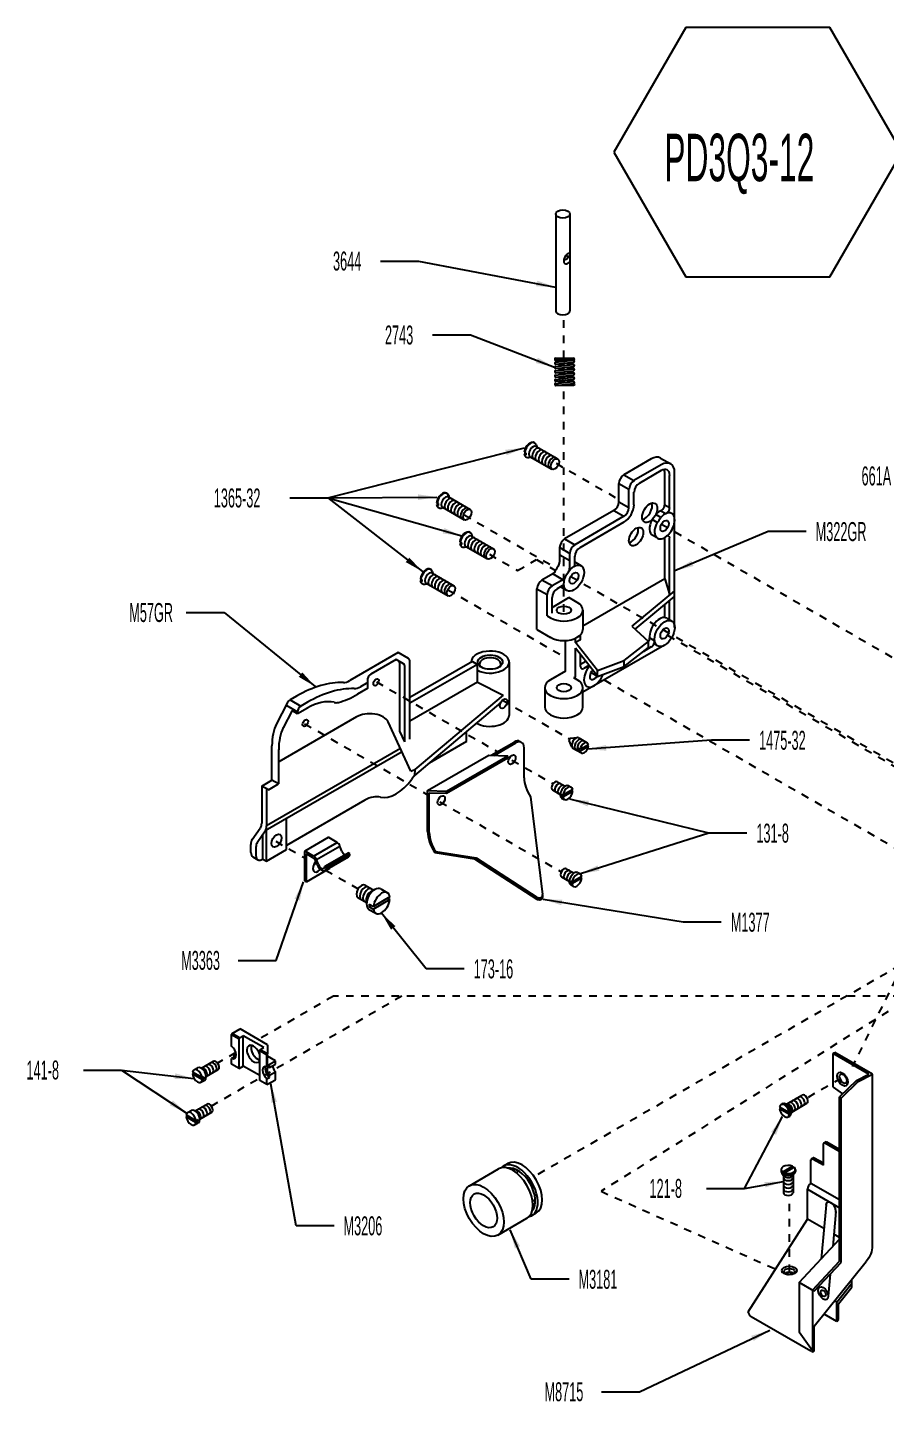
# Model space of a CAD drawing. Extents: x 1 to 28.7, y 2.9 to 23.3.
# Drawn here: x 1.03 to 12.34, y 5.21 to 23.29 of the extents above; entities that cross this region are included whole.
import ezdxf

# ---------------------------------------------------------------- set-up
doc = ezdxf.new("R2010")
doc.units = 0
doc.linetypes.add('DASHED', pattern=[0.2, 0.1, -0.1])
doc.layers.get('0').update_dxf_attribs({"linetype": 'CONTINUOUS'})
doc.layers.add('CK_LEVEL_1', color=7, linetype='CONTINUOUS')

# ---------------------------------------------------------------- blocks, each defined once
blk = doc.blocks.new('GENDIM6')
at = {"layer": 'CK_LEVEL_1', "color": 7, "linetype": 'CONTINUOUS'}
for p, q in [((1.769, 9.569), (2.269, 9.569)), ((2.269, 9.569), (3.222, 9.458)), ((2.269, 9.569), (3.133, 8.998))]:
    blk.add_line(p, q, dxfattribs=at)
for points in [[(2.969, 9.45), (2.978, 9.525), (3.222, 9.458)], [(2.904, 9.104), (2.945, 9.167), (3.133, 8.998)]]:
    blk.add_solid(points, dxfattribs=at)
at = {"layer": 'CK_LEVEL_1', "color": 7, "linetype": 'CONTINUOUS', "width": 0.5}
blk.add_text('141-8', height=0.25, dxfattribs=at).set_placement((1.019, 9.444))
blk = doc.blocks.new('GENDIM7')
at = {"layer": 'CK_LEVEL_1', "color": 5, "linetype": 'CONTINUOUS'}
for p, q in [((5.678, 20.217), (6.178, 20.217)), ((6.178, 20.217), (7.98, 19.875))]:
    blk.add_line(p, q, dxfattribs=at)
blk.add_solid([(7.727, 19.885), (7.741, 19.959), (7.98, 19.875)], dxfattribs=at)
at = {"layer": 'CK_LEVEL_1', "color": 5, "linetype": 'CONTINUOUS', "width": 0.5}
blk.add_text('3644', height=0.25, dxfattribs=at).set_placement((5.053, 20.092))
blk = doc.blocks.new('GENDIM8')
at = {"layer": 'CK_LEVEL_1', "color": 5, "linetype": 'CONTINUOUS'}
for p, q in [((6.362, 19.244), (6.862, 19.244)), ((6.862, 19.244), (7.969, 18.82))]:
    blk.add_line(p, q, dxfattribs=at)
blk.add_solid([(7.722, 18.874), (7.749, 18.944), (7.969, 18.82)], dxfattribs=at)
at = {"layer": 'CK_LEVEL_1', "color": 5, "linetype": 'CONTINUOUS', "width": 0.5}
blk.add_text('2743', height=0.25, dxfattribs=at).set_placement((5.737, 19.119))
blk = doc.blocks.new('CKCOLL11194')
at = {"layer": 'CK_LEVEL_1', "color": 5, "linetype": 'CONTINUOUS'}
for p, q in [((7.981, 18.884), (8.215, 18.912)), ((8.108, 18.843), (7.981, 18.858)), ((7.981, 18.828), (8.215, 18.856)), ((7.983, 18.938), (8.217, 18.938)), ((7.983, 18.912), (8.217, 18.912)), ((7.983, 18.912), (8.104, 18.899)), ((7.984, 18.858), (8.218, 18.886)), ((7.984, 18.802), (8.218, 18.83)), ((8.218, 18.856), (8.092, 18.871)), ((8.218, 18.8), (8.092, 18.815)), ((8.108, 18.787), (7.981, 18.802)), ((7.981, 18.772), (8.215, 18.8)), ((8.108, 18.731), (7.981, 18.746)), ((7.981, 18.716), (8.215, 18.744)), ((8.108, 18.675), (7.981, 18.69)), ((7.981, 18.659), (8.215, 18.687)), ((8.104, 18.619), (7.981, 18.634)), ((7.981, 18.605), (8.215, 18.631)), ((7.984, 18.746), (8.218, 18.774)), ((7.984, 18.69), (8.218, 18.718)), ((7.984, 18.634), (8.218, 18.662)), ((8.218, 18.744), (8.092, 18.759)), ((8.218, 18.687), (8.092, 18.703)), ((8.218, 18.631), (8.092, 18.646)), ((8.217, 18.579), (7.983, 18.579)), ((7.984, 18.579), (8.218, 18.605))]:
    blk.add_line(p, q, dxfattribs=at)
blk.add_circle((8.217, 18.592), 0.013, dxfattribs=at)
for centre, start, end in [((7.983, 18.925), 90, 270), ((7.983, 18.871), 96.8476, 276.8476), ((7.983, 18.815), 96.8476, 276.8476), ((8.217, 18.899), 276.8476, 456.8476), ((8.217, 18.843), 276.8476, 456.8476), ((8.217, 18.925), 270, 450), ((7.983, 18.759), 96.8476, 276.8476), ((7.983, 18.703), 96.8476, 276.8476), ((7.983, 18.646), 96.8476, 276.8476), ((8.217, 18.787), 276.8476, 456.8476), ((8.217, 18.731), 276.8476, 456.8476), ((8.217, 18.675), 276.8476, 456.8476), ((8.217, 18.618), 276.3402, 456.3402), ((7.983, 18.592), 96.3402, 276.3402)]:
    blk.add_arc(centre, 0.013, start, end, dxfattribs=at)
blk = doc.blocks.new('GENDIM14')
at = {"layer": 'CK_LEVEL_1', "color": 7, "linetype": 'CONTINUOUS'}
for p, q in [((9.086, 5.334), (10.8, 6.143)), ((8.586, 5.334), (9.086, 5.334))]:
    blk.add_line(p, q, dxfattribs=at)
blk.add_solid([(10.59, 6.002), (10.558, 6.07), (10.8, 6.143)], dxfattribs=at)
at = {"layer": 'CK_LEVEL_1', "color": 7, "linetype": 'CONTINUOUS', "width": 0.5}
blk.add_text('M8715', height=0.25, dxfattribs=at).set_placement((7.836, 5.209))
blk = doc.blocks.new('GENDIM15')
at = {"layer": 'CK_LEVEL_1', "color": 7, "linetype": 'CONTINUOUS'}
for p, q in [((10.468, 8.011), (10.969, 8.956)), ((9.968, 8.011), (10.468, 8.011)), ((10.468, 8.011), (10.982, 8.102))]:
    blk.add_line(p, q, dxfattribs=at)
for points in [[(10.885, 8.717), (10.819, 8.752), (10.969, 8.956)], [(10.743, 8.022), (10.73, 8.095), (10.982, 8.102)]]:
    blk.add_solid(points, dxfattribs=at)
at = {"layer": 'CK_LEVEL_1', "color": 7, "linetype": 'CONTINUOUS', "width": 0.5}
blk.add_text('121-8', height=0.25, dxfattribs=at).set_placement((9.218, 7.886))
blk = doc.blocks.new('GENDIM16')
at = {"layer": 'CK_LEVEL_1', "color": 7, "linetype": 'CONTINUOUS'}
for p, q in [((7.659, 6.814), (7.383, 7.467)), ((8.159, 6.814), (7.659, 6.814))]:
    blk.add_line(p, q, dxfattribs=at)
blk.add_solid([(7.515, 7.251), (7.446, 7.222), (7.383, 7.467)], dxfattribs=at)
at = {"layer": 'CK_LEVEL_1', "color": 7, "linetype": 'CONTINUOUS', "width": 0.5}
blk.add_text('M3181', height=0.25, dxfattribs=at).set_placement((8.284, 6.689))
blk = doc.blocks.new('GENDIM21')
at = {"layer": 'CK_LEVEL_1', "color": 5, "linetype": 'CONTINUOUS'}
for p, q in [((9.697, 23.292), (8.749, 21.651)), ((11.591, 23.292), (9.697, 23.292)), ((12.538, 21.651), (11.591, 23.292)), ((8.749, 21.651), (9.697, 20.01)), ((11.591, 20.01), (12.538, 21.651)), ((9.697, 20.01), (11.591, 20.01))]:
    blk.add_line(p, q, dxfattribs=at)
blk = doc.blocks.new('CKCOLL9258')
at = {"linetype": 'CONTINUOUS'}
blk.add_blockref('GENDIM21', (0, 0), dxfattribs=at)
at = {"layer": 'CK_LEVEL_1', "color": 5, "linetype": 'CONTINUOUS', "width": 0.5}
blk.add_text('PD3Q3-12', height=0.625, dxfattribs=at).set_placement((9.413, 21.268))
blk = doc.blocks.new('GENDIM35')
at = {"layer": 'CK_LEVEL_1', "color": 7, "linetype": 'CONTINUOUS'}
for p, q in [((13.134, 17.389), (13.634, 17.389)), ((13.634, 17.389), (14.611, 16.333))]:
    blk.add_line(p, q, dxfattribs=at)
blk.add_solid([(14.414, 16.491), (14.469, 16.542), (14.611, 16.333)], dxfattribs=at)
at = {"layer": 'CK_LEVEL_1', "color": 7, "linetype": 'CONTINUOUS', "width": 0.5}
blk.add_text('661A (6)', height=0.25, dxfattribs=at).set_placement((12.009, 17.264))
blk = doc.blocks.new('GENDIM36')
at = {"layer": 'CK_LEVEL_1', "color": 5, "linetype": 'CONTINUOUS'}
for p, q in [((10.78, 16.656), (9.553, 16.14)), ((11.28, 16.656), (10.78, 16.656))]:
    blk.add_line(p, q, dxfattribs=at)
blk.add_solid([(9.769, 16.272), (9.798, 16.203), (9.553, 16.14)], dxfattribs=at)
at = {"layer": 'CK_LEVEL_1', "color": 5, "linetype": 'CONTINUOUS', "width": 0.5}
blk.add_text('M322GR', height=0.25, dxfattribs=at).set_placement((11.405, 16.531))
blk = doc.blocks.new('GENDIM37')
at = {"layer": 'CK_LEVEL_1', "color": 7, "linetype": 'CONTINUOUS'}
for p, q in [((4.984, 17.099), (7.571, 17.758)), ((4.484, 17.099), (4.984, 17.099)), ((4.984, 17.099), (6.42, 17.111)), ((4.984, 17.099), (6.748, 16.599)), ((4.984, 17.099), (6.231, 16.13))]:
    blk.add_line(p, q, dxfattribs=at)
for points in [[(7.338, 17.66), (7.319, 17.733), (7.571, 17.758)], [(6.171, 17.071), (6.17, 17.146), (6.42, 17.111)], [(6.497, 16.631), (6.518, 16.703), (6.748, 16.599)], [(6.01, 16.254), (6.056, 16.313), (6.231, 16.13)]]:
    blk.add_solid(points, dxfattribs=at)
at = {"layer": 'CK_LEVEL_1', "color": 7, "linetype": 'CONTINUOUS', "width": 0.5}
blk.add_text('1365-32', height=0.25, dxfattribs=at).set_placement((3.484, 16.974))
blk = doc.blocks.new('GENDIM39')
at = {"layer": 'CK_LEVEL_1', "color": 5, "linetype": 'CONTINUOUS'}
for p, q in [((3.121, 15.591), (3.621, 15.591)), ((3.621, 15.591), (4.82, 14.615))]:
    blk.add_line(p, q, dxfattribs=at)
blk.add_solid([(4.602, 14.744), (4.649, 14.802), (4.82, 14.615)], dxfattribs=at)
at = {"layer": 'CK_LEVEL_1', "color": 5, "linetype": 'CONTINUOUS', "width": 0.5}
blk.add_text('M57GR', height=0.25, dxfattribs=at).set_placement((2.371, 15.466))
blk = doc.blocks.new('GENDIM40')
at = {"layer": 'CK_LEVEL_1', "color": 5, "linetype": 'CONTINUOUS'}
for p, q in [((10.035, 13.909), (8.4, 13.792)), ((10.535, 13.909), (10.035, 13.909))]:
    blk.add_line(p, q, dxfattribs=at)
blk.add_solid([(8.646, 13.847), (8.652, 13.772), (8.4, 13.792)], dxfattribs=at)
at = {"layer": 'CK_LEVEL_1', "color": 5, "linetype": 'CONTINUOUS', "width": 0.5}
blk.add_text('1475-32', height=0.25, dxfattribs=at).set_placement((10.66, 13.784))
blk = doc.blocks.new('GENDIM41')
at = {"layer": 'CK_LEVEL_1', "color": 5, "linetype": 'CONTINUOUS'}
for p, q in [((10, 12.687), (8.168, 13.135)), ((10, 12.687), (8.308, 12.152)), ((10.5, 12.687), (10, 12.687))]:
    blk.add_line(p, q, dxfattribs=at)
for points in [[(8.42, 13.112), (8.402, 13.039), (8.168, 13.135)], [(8.535, 12.263), (8.558, 12.191), (8.308, 12.152)]]:
    blk.add_solid(points, dxfattribs=at)
at = {"layer": 'CK_LEVEL_1', "color": 5, "linetype": 'CONTINUOUS', "width": 0.5}
blk.add_text('131-8', height=0.25, dxfattribs=at).set_placement((10.625, 12.562))
blk = doc.blocks.new('GENDIM42')
at = {"layer": 'CK_LEVEL_1', "color": 5, "linetype": 'CONTINUOUS'}
for p, q in [((9.663, 11.514), (7.817, 11.815)), ((10.163, 11.514), (9.663, 11.514))]:
    blk.add_line(p, q, dxfattribs=at)
blk.add_solid([(8.07, 11.812), (8.058, 11.738), (7.817, 11.815)], dxfattribs=at)
at = {"layer": 'CK_LEVEL_1', "color": 5, "linetype": 'CONTINUOUS', "width": 0.5}
blk.add_text('M1377', height=0.25, dxfattribs=at).set_placement((10.288, 11.389))
blk = doc.blocks.new('GENDIM43')
at = {"layer": 'CK_LEVEL_1', "color": 5, "linetype": 'CONTINUOUS'}
for p, q in [((4.304, 11.012), (4.664, 12.047)), ((3.804, 11.012), (4.304, 11.012))]:
    blk.add_line(p, q, dxfattribs=at)
blk.add_solid([(4.617, 11.799), (4.546, 11.823), (4.664, 12.047)], dxfattribs=at)
at = {"layer": 'CK_LEVEL_1', "color": 5, "linetype": 'CONTINUOUS', "width": 0.5}
blk.add_text('M3363', height=0.25, dxfattribs=at).set_placement((3.054, 10.887))
blk = doc.blocks.new('GENDIM44')
at = {"layer": 'CK_LEVEL_1', "color": 5, "linetype": 'CONTINUOUS'}
for p, q in [((6.279, 10.9), (5.689, 11.635)), ((6.779, 10.9), (6.279, 10.9))]:
    blk.add_line(p, q, dxfattribs=at)
blk.add_solid([(5.875, 11.463), (5.816, 11.416), (5.689, 11.635)], dxfattribs=at)
at = {"layer": 'CK_LEVEL_1', "color": 5, "linetype": 'CONTINUOUS', "width": 0.5}
blk.add_text('173-16', height=0.25, dxfattribs=at).set_placement((6.904, 10.775))
blk = doc.blocks.new('GENDIM45')
at = {"layer": 'CK_LEVEL_1', "color": 7, "linetype": 'CONTINUOUS'}
for p, q in [((4.566, 7.518), (4.235, 9.388)), ((5.066, 7.518), (4.566, 7.518))]:
    blk.add_line(p, q, dxfattribs=at)
blk.add_solid([(4.315, 9.148), (4.241, 9.135), (4.235, 9.388)], dxfattribs=at)
at = {"layer": 'CK_LEVEL_1', "color": 7, "linetype": 'CONTINUOUS', "width": 0.5}
blk.add_text('M3206', height=0.25, dxfattribs=at).set_placement((5.191, 7.393))

msp = doc.modelspace()

# ---------------------------------------------------------------- linework, layer by layer
at = {"layer": 'CK_LEVEL_1', "color": 5, "linetype": 'CONTINUOUS'}
for p, q in [((7.984, 20.837, 0.451), (7.984, 19.562, -0.451)), ((8.171, 20.837, 0.451), (8.171, 19.562, -0.451)), ((9.24, 17.612, 0.1), (8.881, 17.405, 0.392)), ((9.365, 17.624, -0.045), (9.497, 17.548, 0.064)), ((9.412, 17.555, -0.151), (9.414, 17.553, 0.17)), ((8.881, 17.405, 0.392), (9.014, 17.328, 0.501)), ((9.372, 17.535, 0.208), (9.014, 17.328, 0.501)), ((9.373, 17.46, 0.154), (9.08, 17.29, 0.393)), ((9.418, 17.01, -0.38), (9.418, 17.434, -0.08)), ((9.483, 16.972, -0.326), (9.483, 17.396, -0.026)), ((9.549, 15.392, -1.524), (9.549, 17.433, -0.081)), ((8.816, 17.047, 0.22), (8.816, 17.291, 0.392)), ((8.816, 17.291, 0.392), (8.948, 17.214, 0.501)), ((8.948, 16.971, 0.328), (8.948, 17.214, 0.501)), ((8.816, 17.047, 0.22), (8.948, 16.971, 0.328)), ((9.014, 17.009, 0.275), (9.014, 17.176, 0.393)), ((9.418, 17.01, -0.38), (9.483, 16.972, -0.326)), ((8.75, 16.933, 0.22), (8.101, 16.559, 0.75)), ((8.882, 16.857, 0.328), (8.234, 16.482, 0.858)), ((8.75, 16.933, 0.22), (8.882, 16.857, 0.328)), ((9.366, 16.843, -0.273), (9.3, 16.881, -0.327)), ((9.368, 16.931, -0.375), (9.434, 16.893, -0.321)), ((8.882, 16.78, 0.275), (8.3, 16.444, 0.75)), ((9.317, 16.776, -0.262), (9.252, 16.814, -0.316)), ((8.101, 16.559, 0.75), (8.234, 16.482, 0.858)), ((9.318, 16.572, -0.406), (9.252, 16.61, -0.46)), ((9.418, 16.035, -1.069), (9.418, 16.579, -0.685)), ((9.483, 15.824, -1.138), (9.483, 16.568, -0.612)), ((8.036, 16.255, 0.615), (8.036, 16.445, 0.75)), ((8.036, 16.445, 0.75), (8.168, 16.368, 0.858)), ((8.036, 16.35, 0.682), (8.168, 16.274, 0.791)), ((8.168, 16.179, 0.724), (8.168, 16.368, 0.858)), ((8.234, 16.201, 0.659), (8.234, 16.331, 0.75)), ((7.945, 16.099, 0.615), (7.803, 16.017, 0.732)), ((8.078, 16.022, 0.724), (7.945, 16.099, 0.615)), ((8.317, 16.205, 0.559), (8.252, 16.243, 0.506)), ((7.936, 15.94, 0.84), (7.803, 16.017, 0.732)), ((8.078, 16.022, 0.724), (7.936, 15.94, 0.84)), ((8.091, 15.954, 0.659), (8.001, 15.902, 0.732)), ((8.13, 15.88, 0.559), (8.064, 15.918, 0.506)), ((9.418, 16.035, -1.069), (8.341, 15.413, -0.19)), ((9.418, 16.035, -1.069), (9.483, 15.834, -1.131)), ((7.737, 15.366, 0.352), (7.737, 15.903, 0.732)), ((7.737, 15.903, 0.732), (7.87, 15.826, 0.84)), ((7.87, 15.545, 0.641), (7.87, 15.826, 0.84)), ((7.936, 15.583, 0.587), (7.936, 15.788, 0.732)), ((7.936, 15.659, 0.48), (8.158, 15.787, 0.299)), ((8.267, 15.724, 0.388), (8.158, 15.787, 0.299)), ((9.549, 15.878, -1.18), (8.986, 15.413, -0.657)), ((9.029, 15.372, -0.751), (9.549, 15.802, -1.234)), ((9.483, 15.493, -1.372), (9.483, 15.748, -1.192)), ((8.341, 15.622, 0.533), (8.341, 15.366, 0.352)), ((9.418, 15.524, -1.431), (9.418, 15.693, -1.311)), ((7.87, 15.545, 0.641), (7.914, 15.52, 0.677)), ((8.986, 15.413, -0.657), (9.206, 15.209, -0.53)), ((9.445, 15.516, -1.47), (9.51, 15.478, -1.416)), ((7.737, 15.366, 0.352), (7.914, 15.264, 0.497)), ((8.113, 14.818, -0.496), (8.113, 15.223, -0.209)), ((8.245, 15.196, -0.066), (8.245, 15.253, -0.025)), ((8.311, 15.233, -0.12), (8.245, 15.196, -0.066)), ((8.532, 14.827, 0.025), (8.245, 15.196, 0.851)), ((8.311, 15.233, -0.12), (8.311, 15.298, -0.074)), ((8.886, 14.959, -0.315), (9.206, 15.209, -0.53)), ((9.206, 15.132, -0.585), (9.206, 15.209, -0.53)), ((9.285, 15.22, -1.323), (9.219, 15.258, -1.376)), ((5.911, 15.064, 3.805), (5.272, 14.695, 4.326)), ((6.046, 14.986, 3.585), (5.911, 15.064, 3.805)), ((8.245, 14.741, -0.387), (8.245, 15.12, -0.12)), ((8.532, 14.751, -0.029), (8.245, 15.12, 0.798)), ((8.311, 14.881, -0.369), (8.311, 15.035, -0.26)), ((9.417, 15.162, -1.524), (8.341, 14.541, -0.646)), ((8.886, 14.882, -0.37), (9.206, 15.132, -0.585)), ((9.242, 15.137, -1.328), (9.133, 15.074, -1.239)), ((5.884, 14.972, 3.773), (5.549, 14.779, 4.047)), ((5.98, 14.917, 3.616), (5.884, 14.972, 3.773)), ((5.934, 14.029, 2.884), (5.934, 14.912, 3.509)), ((5.999, 13.887, 2.864), (5.999, 14.874, 3.562)), ((6.887, 14.946, 2.05), (6.065, 14.472, 2.721)), ((6.065, 13.925, 2.811), (6.065, 14.943, 3.531)), ((6.953, 14.908, 2.104), (6.065, 14.396, 2.828)), ((6.887, 14.946, 2.05), (6.953, 14.908, 2.104)), ((6.953, 14.674, 1.938), (6.953, 14.908, 2.104)), ((7.371, 14.939, 1.845), (7.371, 14.237, 1.349)), ((8.38, 14.946, -0.569), (8.311, 14.906, -0.512)), ((8.421, 14.894, -0.495), (8.355, 14.856, -0.441)), ((8.532, 14.827, 0.025), (8.886, 14.959, -0.315)), ((8.532, 14.75, -0.03), (8.886, 14.882, -0.37)), ((8.886, 14.882, -0.37), (8.886, 14.959, -0.315)), ((5.512, 14.67, 4.361), (5.414, 14.613, 4.442)), ((5.512, 14.594, 4.309), (5.512, 14.728, 4.119)), ((6.953, 14.674, 1.938), (6.065, 14.162, 2.663)), ((6.953, 14.674, 1.938), (7.291, 14.505, 1.763)), ((8.113, 14.818, -0.496), (7.914, 14.703, -0.333)), ((8.245, 14.741, -0.387), (8.223, 14.729, -0.369)), ((8.267, 14.703, -0.333), (8.223, 14.729, -0.369)), ((8.532, 14.75, -0.03), (8.532, 14.827, 0.025)), ((4.573, 14.491, 5.038), (4.488, 14.441, 5.108)), ((5.512, 14.594, 4.309), (5.376, 14.515, 4.42)), ((7.291, 14.505, 1.763), (6.13, 13.523, 2.816)), ((7.841, 14.601, -0.189), (7.841, 14.346, -0.369)), ((8.341, 14.346, -0.369), (8.341, 14.601, -0.189)), ((4.451, 14.397, 5.139), (4.308, 14.126, 4.772)), ((4.514, 14.299, 5.148), (4.396, 14.075, 4.845)), ((4.436, 14.37, 5.102), (4.585, 14.284, 5.223)), ((4.487, 14.442, 5.108), (4.629, 14.36, 5.223)), ((4.585, 14.258, 5.206), (4.514, 14.299, 5.148)), ((4.715, 14.333, 5.1), (4.585, 14.258, 5.206)), ((4.715, 14.409, 5.154), (4.629, 14.36, 5.223)), ((7.262, 14.408, 1.73), (6.126, 13.445, 2.765)), ((5.36, 14.216, 2.399), (4.338, 13.625, 3.234)), ((4.585, 14.258, 5.206), (4.585, 14.284, 5.223)), ((6.078, 13.504, 3.405), (5.778, 14.151, 2.491)), ((5.999, 13.887, 2.864), (5.934, 14.029, 2.664)), ((6.811, 13.893, 1.213), (6.811, 14.026, 1.307)), ((8.267, 13.943, 0.015), (8.176, 13.931, -0.071)), ((8.289, 13.94, -0.014), (8.399, 13.877, 0.076)), ((5.962, 13.755, 2.458), (4.162, 12.715, 3.928)), ((5.942, 13.799, 2.558), (4.179, 12.781, 3.997)), ((4.249, 13.385, 4.177), (4.249, 13.837, 4.496)), ((4.338, 13.334, 4.249), (4.338, 13.786, 4.568)), ((6.811, 13.893, 1.213), (6.318, 13.608, 1.615)), ((7.133, 13.712, -0.075), (7.436, 13.886, -0.322)), ((7.173, 13.71, -0.073), (7.457, 13.874, -0.304)), ((7.535, 13.882, -0.394), (7.514, 13.894, -0.412)), ((7.567, 13.415, -0.764), (7.567, 13.81, -0.485)), ((8.197, 13.823, 0.015), (8.162, 13.907, -0.071)), ((8.211, 13.805, -0.014), (8.321, 13.742, 0.076)), ((8.306, 13.788, 0.128), (8.277, 13.805, 0.105)), ((8.296, 13.794, 0.075), (8.277, 13.784, 0.09)), ((8.277, 13.784, 0.09), (8.306, 13.767, 0.113)), ((8.414, 13.851, 0.039), (8.306, 13.788, 0.128)), ((8.414, 13.83, 0.024), (8.306, 13.767, 0.113)), ((8.414, 13.83, 0.024), (8.396, 13.841, 0.009)), ((6.298, 13.247, 0.62), (7.104, 13.713, -0.038)), ((6.545, 13.238, 0.916), (7.352, 13.703, 0.258)), ((6.545, 13.211, 0.897), (7.352, 13.676, 0.239)), ((7.104, 13.713, -0.038), (7.352, 13.703, 0.258)), ((7.352, 13.676, 0.239), (7.352, 13.703, 0.258)), ((4.114, 13.307, 4.287), (4.249, 13.385, 4.177)), ((6.078, 13.504, 2.848), (6.13, 13.523, 2.816)), ((6.13, 13.523, 2.816), (6.126, 13.445, 2.765)), ((4.202, 13.258, 4.19), (4.114, 13.307, 4.287)), ((4.114, 13.307, 4.287), (4.114, 12.819, 3.943)), ((4.179, 13.271, 4.343), (4.179, 12.781, 3.997)), ((4.202, 13.258, 4.19), (4.334, 13.335, 4.082)), ((4.334, 13.335, 4.082), (4.246, 13.383, 4.18)), ((6.298, 13.247, 0.62), (6.545, 13.238, 0.916)), ((6.298, 12.707, 0.238), (6.298, 13.247, 0.62)), ((6.319, 13.219, 0.626), (6.545, 13.211, 0.897)), ((6.319, 12.694, 0.255), (6.319, 13.219, 0.626)), ((6.545, 13.211, 0.897), (6.545, 13.238, 0.916)), ((7.941, 13.255, -0.07), (8.043, 13.196, 0.013)), ((8.004, 13.363, -0.07), (8.106, 13.304, 0.013)), ((8.208, 13.26, 0.024), (8.077, 13.185, 0.13)), ((8.208, 13.237, 0.008), (8.077, 13.162, 0.114)), ((8.156, 13.311, 0.042), (8.189, 13.292, 0.069)), ((8.208, 13.237, 0.008), (8.188, 13.249, -0.009)), ((5.471, 13.119, 2.307), (4.441, 12.524, 3.148)), ((7.652, 13.165, -0.837), (7.808, 11.881, -0.299)), ((8.056, 13.197, 0.113), (8.077, 13.185, 0.13)), ((8.076, 13.185, 0.081), (8.056, 13.174, 0.097)), ((8.056, 13.174, 0.097), (8.077, 13.162, 0.114)), ((8.062, 13.149, 0.042), (8.096, 13.13, 0.069)), ((4.441, 12.473, 3.221), (4.441, 12.876, 3.507)), ((3.99, 12.603, 3.638), (4.096, 12.753, 3.875)), ((4.056, 12.565, 3.692), (4.162, 12.715, 3.928)), ((4.131, 12.345, 3.401), (4.131, 12.672, 3.632)), ((4.176, 12.319, 3.437), (4.176, 12.723, 3.723)), ((3.972, 12.432, 3.495), (3.972, 12.536, 3.57)), ((4.038, 12.498, 3.623), (4.038, 12.394, 3.549)), ((4.991, 12.628, -0.103), (4.682, 12.45, 0.15)), ((4.797, 12.385, 0.246), (5.106, 12.564, -0.007)), ((4.835, 12.338, 0.259), (5.144, 12.517, 0.006)), ((5.106, 12.564, -0.007), (4.996, 12.628, -0.097)), ((5.17, 12.45, -0.009), (5.144, 12.517, 0.006)), ((3.998, 12.374, 3.423), (4.064, 12.336, 3.477)), ((4.131, 12.345, 3.401), (4.126, 12.343, 3.405)), ((4.131, 12.345, 3.401), (4.176, 12.319, 3.437)), ((4.176, 12.319, 3.437), (4.441, 12.473, 3.221)), ((4.68, 12.058, -0.13), (4.68, 12.445, 0.144)), ((4.797, 12.385, 0.246), (4.687, 12.449, 0.155)), ((4.702, 12.045, -0.112), (4.702, 12.407, 0.144)), ((4.785, 12.367, 0.217), (4.709, 12.411, 0.155)), ((4.842, 12.27, 0.219), (4.823, 12.32, 0.23)), ((4.861, 12.272, 0.243), (4.835, 12.338, 0.259)), ((4.943, 12.25, 0.328), (5.252, 12.428, 0.076)), ((4.946, 12.195, 0.292), (5.255, 12.373, 0.04)), ((4.965, 12.237, 0.346), (5.274, 12.416, 0.094)), ((5.274, 12.416, 0.094), (5.252, 12.428, 0.076)), ((6.392, 12.431, 0.202), (6.914, 12.35, 0.316)), ((6.404, 12.445, 0.182), (6.935, 12.363, 0.299)), ((6.914, 12.35, 0.316), (7.736, 11.819, -0.245)), ((6.935, 12.363, 0.299), (7.736, 11.844, -0.228)), ((4.702, 12.045, -0.112), (5.011, 12.224, -0.364)), ((4.965, 12.237, 0.346), (4.943, 12.25, 0.328)), ((5.011, 12.224, -0.364), (5.011, 12.232, -0.358)), ((8.123, 12.219, -0.07), (8.225, 12.16, 0.013)), ((8.275, 12.167, 0.042), (8.309, 12.148, 0.069)), ((4.702, 12.045, -0.112), (4.68, 12.058, -0.13)), ((5.474, 12.001, -0.109), (5.589, 11.935, -0.015)), ((5.682, 11.953, 0.036), (5.771, 11.902, 0.108)), ((8.061, 12.111, -0.07), (8.163, 12.052, 0.013)), ((8.175, 12.053, 0.113), (8.196, 12.041, 0.13)), ((8.195, 12.041, 0.081), (8.175, 12.03, 0.097)), ((8.175, 12.03, 0.097), (8.196, 12.018, 0.114)), ((8.182, 12.005, 0.042), (8.215, 11.986, 0.069)), ((8.327, 12.116, 0.024), (8.196, 12.041, 0.13)), ((8.327, 12.093, 0.008), (8.196, 12.018, 0.114)), ((8.327, 12.093, 0.008), (8.307, 12.105, -0.009)), ((5.381, 11.839, -0.109), (5.495, 11.773, -0.015)), ((5.802, 11.848, 0.031), (5.584, 11.722, 0.21)), ((5.802, 11.812, 0.006), (5.584, 11.686, 0.184)), ((5.802, 11.812, 0.006), (5.771, 11.83, -0.019)), ((7.808, 11.869, -0.293), (7.808, 11.849, -0.313)), ((5.526, 11.683, 0.036), (5.615, 11.632, 0.108)), ((5.528, 11.754, 0.165), (5.584, 11.722, 0.21)), ((5.56, 11.736, 0.114), (5.528, 11.718, 0.139)), ((5.528, 11.718, 0.139), (5.584, 11.686, 0.184))]:
    msp.add_line(p, q, dxfattribs=at)
at = {"layer": 'CK_LEVEL_1', "color": 7, "linetype": 'DASHED'}
for p, q in [((8.091, 18.938, 0.533), (8.091, 19.509, 0.533)), ((8.091, 15.601, 0.533), (8.091, 18.579, 0.533)), ((7.988, 17.556, -0.415), (8.816, 17.078, -0.415)), ((6.779, 16.877, 0.559), (7.997, 16.173, 0.559)), ((9.377, 16.754, -0.415), (14.211, 13.963, -0.415)), ((7.111, 16.358), (7.482, 16.143)), ((7.482, 16.143), (7.732, 16.288)), ((7.732, 16.288, -1.416), (7.982, 16.144, -1.416)), ((8.182, 16.066, 0.559), (14.211, 12.586, 0.559)), ((6.564, 15.891, -0.658), (8.113, 14.997, -0.658)), ((9.456, 15.292, -1.416), (14.211, 12.547, -1.416)), ((5.624, 14.679), (7.216, 13.759)), ((8.449, 14.803, -0.658), (13.899, 11.656, -0.658)), ((14.32, 14.527), (11.886, 9.613, 3.92)), ((7.283, 14.437), (8.168, 13.926)), ((4.679, 14.127), (6.298, 13.193)), ((7.408, 13.648), (7.948, 13.337)), ((6.46, 13.099), (8.057, 12.177)), ((4.299, 12.58), (4.68, 12.36)), ((4.956, 12.201), (5.384, 11.953)), ((13.899, 11.745), (7.688, 8.159)), ((14.055, 11.402), (8.58, 7.973)), ((5.959, 10.541), (3.452, 9.094)), ((5.059, 10.541), (4.07, 9.97)), ((12.524, 10.541), (5.059, 10.541)), ((3.772, 9.798), (3.534, 9.661)), ((11.738, 9.458), (11.292, 9.2)), ((8.58, 7.973), (11.061, 6.866, -1.964)), ((11.061, 6.909, -1.964), (11.061, 7.918, -1.964))]:
    msp.add_line(p, q, dxfattribs=at)
at = {"layer": 'CK_LEVEL_1', "color": 7, "linetype": 'CONTINUOUS'}
for p, q in [((7.725, 17.777, -0.103), (8.012, 17.612, 0.131)), ((7.726, 17.799, -0.171), (7.735, 17.772, -0.144)), ((7.569, 17.702, -0.064), (7.591, 17.69, -0.047)), ((7.591, 17.69, -0.101), (7.569, 17.677, -0.083)), ((7.569, 17.677, -0.082), (7.59, 17.665, -0.064)), ((7.629, 17.631, -0.171), (7.657, 17.637, -0.144)), ((7.647, 17.642, -0.103), (7.934, 17.476, 0.131)), ((6.416, 17.037, -0.064), (6.437, 17.025, -0.047)), ((6.437, 17.025, -0.101), (6.416, 17.012, -0.083)), ((6.416, 17.012, -0.082), (6.437, 17, -0.064)), ((6.571, 17.112, -0.103), (6.859, 16.946, 0.131)), ((6.573, 17.134, -0.171), (6.581, 17.106, -0.144)), ((6.475, 16.965, -0.171), (6.503, 16.971, -0.144)), ((6.493, 16.977, -0.103), (6.781, 16.811, 0.131)), ((6.721, 16.522, -0.064), (6.743, 16.509, -0.047)), ((6.743, 16.509, -0.101), (6.721, 16.497, -0.083)), ((6.721, 16.497, -0.082), (6.742, 16.485, -0.064)), ((6.799, 16.462, -0.103), (7.086, 16.296, 0.131)), ((6.877, 16.597, -0.103), (7.164, 16.431, 0.131)), ((6.878, 16.618, -0.171), (6.886, 16.591, -0.144)), ((6.781, 16.45, -0.171), (6.808, 16.456, -0.144)), ((6.358, 16.11, -0.103), (6.645, 15.944, 0.131)), ((6.359, 16.132, -0.171), (6.367, 16.105, -0.144)), ((6.202, 16.035, -0.064), (6.223, 16.023, -0.047)), ((6.223, 16.023, -0.101), (6.202, 16.01, -0.083)), ((6.202, 16.01, -0.082), (6.223, 15.998, -0.064)), ((6.262, 15.963, -0.171), (6.289, 15.969, -0.144)), ((6.28, 15.975, -0.103), (6.567, 15.809, 0.131)), ((3.719, 10.037, -0.009), (3.726, 10.049, -0.009)), ((3.719, 10.037, -0.009), (3.816, 9.981, 0.07)), ((3.719, 9.88, -0.12), (3.719, 10.037, -0.009)), ((3.726, 10.049, -0.009), (3.829, 10.109, -0.094)), ((3.823, 9.994, 0.07), (3.726, 10.049, -0.009)), ((3.816, 9.981, 0.07), (3.823, 9.994, 0.07)), ((3.816, 9.589, -0.207), (3.816, 9.981, 0.07)), ((3.823, 9.994, 0.07), (3.871, 10.021, 0.031)), ((4.191, 9.9, 0.202), (3.829, 10.109, -0.094)), ((4.143, 9.864, 0.253), (3.871, 10.021, 0.031)), ((3.871, 9.621, -0.252), (3.871, 10.021, 0.031)), ((3.752, 9.77, -0.239), (3.775, 9.783, -0.258)), ((3.752, 9.74, -0.26), (3.752, 9.77, -0.239)), ((4.088, 9.824, 0.292), (4.095, 9.836, 0.292)), ((4.088, 9.824, 0.292), (4.184, 9.769, 0.371)), ((4.088, 9.432, 0.015), (4.088, 9.824, 0.292)), ((4.095, 9.836, 0.292), (4.143, 9.864, 0.253)), ((4.191, 9.781, 0.371), (4.095, 9.836, 0.292)), ((4.184, 9.769, 0.371), (4.191, 9.781, 0.371)), ((4.184, 9.611, 0.259), (4.184, 9.769, 0.371)), ((4.191, 9.9, 0.202), (4.191, 9.781, 0.371)), ((4.191, 9.63, 0.264), (4.191, 9.781, 0.371)), ((11.635, 9.787, 3.491), (11.657, 9.8, 3.473)), ((11.635, 9.341, 3.175), (11.635, 9.787, 3.491)), ((12.105, 9.515, 3.875), (11.635, 9.787, 3.491)), ((12.151, 9.515, 3.876), (11.657, 9.8, 3.473)), ((3.221, 9.571, 0.099), (3.271, 9.599, 0.058)), ((3.321, 9.593, 0.03), (3.48, 9.684, -0.1)), ((3.752, 9.74, -0.26), (3.719, 9.721, -0.233)), ((3.719, 9.645, -0.286), (3.719, 9.721, -0.233)), ((3.816, 9.589, -0.207), (3.719, 9.645, -0.286)), ((3.816, 9.589, -0.207), (3.871, 9.621, -0.252)), ((4.088, 9.496, -0.075), (3.871, 9.621, -0.252)), ((4.184, 9.626, 0.27), (4.294, 9.689, 0.18)), ((4.184, 9.611, 0.259), (4.217, 9.631, 0.232)), ((4.294, 9.689, 0.18), (4.191, 9.749, 0.095)), ((4.217, 9.601, 0.211), (4.294, 9.645, 0.148)), ((4.217, 9.601, 0.211), (4.217, 9.631, 0.232)), ((4.294, 9.645, 0.148), (4.294, 9.689, 0.18)), ((3.333, 9.464, 0.161), (3.203, 9.54, 0.054)), ((3.203, 9.515, 0.037), (3.224, 9.527, 0.02)), ((3.333, 9.44, 0.143), (3.203, 9.515, 0.037)), ((3.315, 9.409, 0.099), (3.364, 9.437, 0.058)), ((3.333, 9.464, 0.161), (3.358, 9.479, 0.141)), ((3.333, 9.44, 0.143), (3.358, 9.454, 0.123)), ((3.358, 9.454, 0.123), (3.337, 9.466, 0.106)), ((3.383, 9.484, 0.03), (3.542, 9.576, -0.1)), ((4.184, 9.377, 0.094), (4.088, 9.432, 0.015)), ((4.184, 9.452, 0.147), (4.217, 9.471, 0.12)), ((4.184, 9.377, 0.094), (4.184, 9.452, 0.147)), ((4.184, 9.377, 0.094), (4.294, 9.44, 0.003)), ((4.217, 9.501, 0.141), (4.294, 9.546, 0.078)), ((4.217, 9.471, 0.12), (4.217, 9.501, 0.141)), ((4.294, 9.44, 0.003), (4.294, 9.546, 0.078)), ((11.941, 9.432, 3.993), (11.719, 9.218, -5.28)), ((11.963, 9.419, 4.011), (11.741, 9.199, -5.297)), ((11.941, 9.432, 3.993), (12.105, 9.515, 3.875)), ((11.963, 9.419, 4.011), (11.941, 9.432, 3.993)), ((11.963, 9.419, 4.011), (12.151, 9.515, 3.876)), ((12.151, 7.255, 2.278), (12.151, 9.515, 3.876)), ((11.029, 9.124, 0.054), (11.228, 9.239, -0.108)), ((11.635, 9.341, 3.175), (11.759, 9.257, 3.268)), ((3.237, 9.03, 0.03), (3.396, 9.121, -0.1)), ((11.059, 9.006, 0.17), (10.929, 9.082, 0.064)), ((10.929, 9.057, 0.046), (10.939, 9.063, 0.038)), ((11.059, 8.982, 0.153), (10.929, 9.057, 0.046)), ((11.07, 8.988, 0.144), (10.939, 9.063, 0.038)), ((10.947, 9.113, 0.108), (10.962, 9.121, 0.096)), ((10.962, 9.121, 0.096), (10.969, 9.125, 0.09)), ((10.996, 9.129, 0.125), (11.04, 9.123, 0.082)), ((11.092, 9.016, 0.054), (11.29, 9.131, -0.108)), ((11.719, 9.218, 4.49), (11.741, 9.199, 4.504)), ((11.719, 7.051, 2.958), (11.719, 9.218, 4.49)), ((11.741, 7.037, 2.975), (11.741, 9.199, 4.504)), ((3.249, 8.902, 0.161), (3.119, 8.977, 0.054)), ((3.119, 8.952, 0.037), (3.14, 8.965, 0.02)), ((3.249, 8.877, 0.143), (3.119, 8.952, 0.037)), ((3.137, 9.008, 0.099), (3.187, 9.037, 0.058)), ((3.231, 8.846, 0.099), (3.28, 8.875, 0.058)), ((3.249, 8.902, 0.161), (3.274, 8.916, 0.141)), ((3.249, 8.877, 0.143), (3.274, 8.891, 0.123)), ((3.274, 8.891, 0.123), (3.253, 8.904, 0.106)), ((3.299, 8.922, 0.03), (3.458, 9.013, -0.1)), ((11.041, 8.951, 0.108), (11.056, 8.959, 0.096)), ((11.056, 8.959, 0.096), (11.063, 8.963, 0.09)), ((11.059, 9.006, 0.17), (11.07, 9.012, 0.162)), ((11.059, 8.982, 0.153), (11.07, 8.988, 0.144)), ((11.079, 8.984, 0.125), (11.096, 9.026, 0.082)), ((11.506, 8.316, 2.131), (11.506, 8.594, 2.328)), ((11.513, 8.608, 2.346), (11.534, 8.621, 2.328)), ((11.719, 8.497, 2.52), (11.528, 8.607, 2.364)), ((11.528, 8.607, 2.364), (11.528, 8.607, 2.31)), ((11.719, 8.522, 2.484), (11.55, 8.62, 2.346)), ((7.295, 8.305, 4.962), (7.352, 8.338, 4.916)), ((11.343, 8.075, 1.815), (11.343, 8.385, 2.034)), ((11.349, 8.399, 2.052), (11.371, 8.412, 2.034)), ((11.506, 8.316, 2.185), (11.365, 8.397, 2.07)), ((11.506, 8.341, 2.149), (11.387, 8.41, 2.052)), ((6.847, 8.046, 5.328), (7.229, 8.267, 5.016)), ((10.951, 8.259, 0.108), (10.951, 8.241, 0.096)), ((10.951, 8.241, 0.096), (10.951, 8.233, 0.09)), ((10.961, 8.209, 0.125), (10.988, 8.173, 0.082)), ((10.968, 8.227, 0.153), (11.099, 8.302, 0.046)), ((10.968, 8.215, 0.144), (11.099, 8.29, 0.038)), ((10.968, 8.227, 0.153), (10.968, 8.215, 0.144)), ((10.982, 8.182, 0.054), (10.982, 7.952, -0.108)), ((10.989, 8.215, 0.17), (11.12, 8.29, 0.064)), ((10.989, 8.215, 0.17), (10.989, 8.203, 0.162)), ((11.099, 8.302, 0.046), (11.099, 8.29, 0.038)), ((11.127, 8.209, 0.125), (11.1, 8.173, 0.082)), ((11.107, 8.182, 0.054), (11.107, 7.952, -0.108)), ((11.138, 8.259, 0.108), (11.138, 8.241, 0.096)), ((11.138, 8.241, 0.096), (11.138, 8.233, 0.09)), ((11.299, 7.607, 1.538), (11.299, 7.999, 1.815)), ((11.299, 7.999, 1.815), (11.719, 7.757, 2.158)), ((11.719, 7.858, 2.122), (11.343, 8.075, 1.815)), ((11.541, 7.796, 4.133), (11.476, 7.081, 3.547)), ((7.222, 7.396, 5.328), (7.605, 7.617, 5.016)), ((7.671, 7.655, 4.962), (7.728, 7.688, 4.916)), ((10.515, 6.387, 1.88), (11.299, 7.607, 1.538)), ((11.513, 7.484, 1.713), (11.299, 7.607, 1.538)), ((11.672, 7.708, 4.231), (11.63, 7.246, 3.854)), ((11.189, 6.773, 3.411), (11.719, 7.341, 3.163)), ((11.719, 7.365, 1.881), (11.645, 7.408, 1.821)), ((11.365, 6.671, 3.123), (11.719, 7.051, 2.958)), ((11.387, 6.196, 2.332), (12.069, 7.047, 2.216)), ((11.387, 6.658, 3.086), (11.741, 7.037, 2.921)), ((11.597, 6.883, 3.557), (11.571, 6.593, 3.319)), ((11.387, 6.658, 3.14), (11.189, 6.773, 2.978)), ((11.189, 6.773, 2.978), (11.189, 6.117, 2.514)), ((11.443, 6.718, 3.25), (11.44, 6.68, 3.22)), ((11.683, 6.514, 2.246), (11.882, 6.762, 2.212)), ((11.705, 6.49, 2.206), (11.882, 6.711, 2.176)), ((11.882, 6.711, 3.783), (11.882, 6.813, 3.855)), ((11.365, 6.671, 3.122), (11.365, 5.872, 2.557)), ((11.683, 6.514, 3.888), (11.655, 6.53, 3.865)), ((11.683, 6.258, 3.707), (11.683, 6.514, 3.888)), ((11.683, 6.258, 3.707), (11.515, 6.355, 3.57)), ((11.705, 6.286, 3.699), (11.705, 6.49, 3.844)), ((11.343, 5.867, 2.527), (10.558, 6.321, 1.885)), ((11.387, 5.892, 2.599), (11.387, 6.196, 2.813)), ((11.683, 6.258, 2.066), (11.705, 6.286, 2.062)), ((11.365, 5.872, 2.557), (11.189, 6.117, 2.514))]:
    msp.add_line(p, q, dxfattribs=at)
at = {"layer": 'CK_LEVEL_1', "color": 5, "linetype": 'CONTINUOUS', "extrusion": (0, 0.816497, 0.57735)}
for centre, radius in [((-8.078, -11.662, 17.274), 0.0935), ((-8.091, -8.584, 13.063), 0.094), ((-7.121, -7.118, 13.262), 0.164), ((-8.091, -8.584, 11.813), 0.094)]:
    msp.add_circle(centre, radius, dxfattribs=at)
at = {"layer": 'CK_LEVEL_1', "color": 5, "linetype": 'CONTINUOUS', "extrusion": (0.707107, -0.408248, 0.57735)}
for centre, radius in [((21.609, 1.869, -2.471), 0.031), ((19.25, 0.096, -0.504), 0.141), ((18.889, 0.092, -0.504), 0.133), ((19.198, -0.217, -0.411), 0.0795), ((18.005, 0.976, -0.411), 0.188), ((18.005, 0.976, -0.411), 0.0825), ((17.972, -1.443, -0.411), 0.188), ((17.972, -1.443, -0.411), 0.0795), ((15.517, -3.064, -5.192), 0.0505), ((16.111, 1.872, 0.252), 0.069), ((14.587, -2.133, -5.192), 0.0505), ((15.529, -0.089, -0.567), 0.068), ((14.599, 0.841, -0.567), 0.068), ((13.055, 4.266, -0.122), 0.0945)]:
    msp.add_circle(centre, radius, dxfattribs=at)
at = {"layer": 'CK_LEVEL_1', "color": 7, "linetype": 'CONTINUOUS', "extrusion": (0.707107, -0.408248, 0.57735)}
for centre in [(19.18, 1.185, -1.449), (18.027, 1.57, -1.993), (17.734, 1.269, -1.566), (17.053, 1.388, -1.735)]:
    msp.add_circle(centre, 0.078, dxfattribs=at)
at = {"layer": 'CK_LEVEL_1', "color": 7, "linetype": 'CONTINUOUS', "extrusion": (-0.707107, -0.408248, 0.57735)}
for centre, radius in [((-2.304, 11.384, -10.207), 0.099), ((-2.304, 11.384, -10.222), 0.068), ((-3.169, 10.097, -5.05), 0.376), ((-3.169, 10.097, -5.05), 0.25), ((0.01, 10.332, -8.957), 0.0935), ((0.01, 10.332, -8.957), 0.0465)]:
    msp.add_circle(centre, radius, dxfattribs=at)
at = {"layer": 'CK_LEVEL_1', "color": 7, "linetype": 'CONTINUOUS', "extrusion": (0, 0.816497, 0.57735)}
for centre, radius in [((-11.058, -5.741, 4.428), 0.099), ((-11.058, -5.741, 4.413), 0.068)]:
    msp.add_circle(centre, radius, dxfattribs=at)
at = {"layer": 'CK_LEVEL_1', "color": 5, "linetype": 'CONTINUOUS', "extrusion": (0.707107, -0.408248, 0.57735)}
for centre, radius, start, end in [((21.609, 1.869, -2.441), 0.078, 15.2296, 254.7704), ((19.695, 0.369, -0.599), 0.25, 0, 45), ((19.695, 0.369, -0.411), 0.25, 315, 405), ((19.448, 0.838, -0.599), 0.093, 45, 135), ((19.697, 0.369, -0.411), 0.156, 315, 405), ((19.697, 0.369, -0.504), 0.156, 315, 335.0679), ((19.448, 0.838, -0.411), 0.093, 45, 135), ((19.448, 0.707, -0.411), 0.093, 45, 135), ((19.105, 0.759, -0.599), 0.093, 225, 315), ((19.105, 0.76, -0.411), 0.187, 225, 315), ((19.25, 0.096, -0.597), 0.141, 207.9077, 332.0923), ((19.396, -0.065, -0.504), 0.062, 217.5154, 315), ((19.105, 0.759, -0.411), 0.093, 225, 315), ((19.198, -0.217, -0.504), 0.188, 37.5154, 67.5979), ((19.25, 0.096, -0.411), 0.141, 243.1653, 277.826), ((19.198, -0.217, -0.411), 0.188, 232.4846, 427.5979), ((19.396, -0.065, -0.411), 0.062, 217.5154, 315), ((18.889, 0.092, -0.597), 0.133, 209.7561, 330.2439), ((19.198, -0.217, -0.504), 0.188, 93.3934, 183.1519), ((19.198, -0.217, -0.411), 0.188, 93.3934, 232.4846), ((18.325, 1.276, -0.599), 0.093, 45, 135), ((18.325, 1.276, -0.411), 0.093, 45, 135), ((19.046, -0.415, -0.411), 0.062, 315, 412.4846), ((18.325, 1.144, -0.411), 0.093, 45, 135), ((17.959, 1.221, -0.599), 0.062, 225, 280.7277), ((18.005, 0.976, -0.599), 0.188, 79.2723, 100.7277), ((18.051, 1.221, -0.599), 0.062, 259.2723, 315), ((18.051, 1.221, -0.411), 0.062, 259.2723, 315), ((18.005, 0.976, -0.504), 0.188, 0, 10.017), ((17.707, 1.254, -0.599), 0.093, 45, 135), ((17.707, 1.254, -0.411), 0.093, 45, 135), ((18.005, 0.976, -0.504), 0.188, 169.983, 180), ((17.959, 1.221, -0.411), 0.062, 225, 280.7277), ((17.707, 1.122, -0.411), 0.093, 45, 135), ((17.972, -1.443, -0.504), 0.188, 0, 142.4846), ((17.774, -1.291, -0.504), 0.062, 269.2645, 322.4846), ((17.774, -1.291, -0.411), 0.062, 225, 322.4846), ((15.815, 4.268, 0.134), 0.093, 315, 360), ((15.815, 4.268, 0.227), 0.093, 315, 360), ((15.908, 4.23, 0.227), 0.093, 315, 360), ((17.087, -0.205, -0.411), 0.062, 135, 225), ((17.044, -0.515, -0.411), 0.188, 71.5061, 287.5986), ((13.51, 4.684, 0.227), 1.875, 17.2732, 45), ((15.539, 5.315, 0.227), 0.25, 197.2732, 225), ((17.044, -0.515, -0.411), 0.0795, 64.2298, 269.3725), ((13.51, 4.684, 0.427), 1.875, 17.2732, 45), ((16.231, 6.083, 0.428), 1.375, 209.9255, 225), ((15.539, 5.315, 0.427), 0.25, 197.2732, 225), ((14.707, 6.052, 0.226), 0.062, 45, 101.9706), ((14.707, 6.052, 0.427), 0.062, 45, 135), ((14.151, 5.326, 0.427), 0.875, 10.3333, 45), ((15.26, 5.513, 0.428), 0.25, 187.0966, 207.6394), ((16.139, -0.131, 0.053), 0.0155, 20.7636, 159.2364), ((16.139, -0.131, 0.162), 0.078, 0, 180), ((16.139, -0.131, 0.212), 0.078, 0, 180), ((15.633, -0.082, -0.597), 0.156, 0, 45), ((15.633, -0.082, -0.567), 0.156, 315, 405), ((16.139, -0.131, 0.262), 0.078, 0, 180), ((16.139, -0.131, 0.278), 0.078, 125.4059, 144.5941), ((16.139, -0.131, 0.318), 0.078, 324.5941, 485.4059), ((16.139, -0.131, 0.318), 0.078, 144.5941, 305.4059), ((14.73, 2.744, -0.155), 0.5, 189.3409, 260.6591), ((14.567, 1.757, -0.155), 0.5, 74.03, 80.6591), ((15.512, -0.201, 0.164), 0.0625, 360, 540), ((15.512, -0.201, 0.224), 0.0625, 360, 540), ((15.512, -0.201, 0.284), 0.0625, 0, 180), ((15.512, -0.201, 0.357), 0.0935, 360, 540), ((15.512, -0.201, 0.404), 0.0935, 323.6114, 486.3886), ((15.512, -0.201, 0.404), 0.0935, 143.6114, 306.3886), ((13.743, 2.582, -0.155), 0.5, 9.3409, 45), ((15.512, -0.201, 0.374), 0.0935, 126.3886, 143.6114), ((12.841, 4.368, -0.248), 0.125, 135, 180), ((12.841, 4.368, -0.155), 0.125, 135, 225), ((13.047, 0.991, -1.658), 0.0965, 71.9251, 251.1287), ((14.581, -0.591, 0.715), 0.0625, 0, 180), ((14.581, -0.591, 0.775), 0.0625, 360, 540), ((14.581, -0.591, 0.835), 0.0625, 360, 540), ((14.581, -0.591, 0.908), 0.0935, 360, 540), ((14.581, -0.591, 0.955), 0.0935, 323.6114, 486.3886), ((13.037, 0.639, -1.091), 0.0935, 360, 540), ((13.037, 0.639, -1.031), 0.0935, 0, 180), ((13.037, 0.639, -0.971), 0.0935, 0, 180), ((13.037, 0.639, -0.841), 0.156, 0, 180), ((14.581, -0.591, 0.925), 0.0935, 126.3886, 143.6114), ((14.581, -0.591, 0.955), 0.0935, 143.6114, 306.3886), ((13.037, 0.639, -0.911), 0.0935, 18.2384, 161.7616), ((13.037, 0.639, -0.716), 0.156, 323.1072, 486.8928), ((13.037, 0.639, -0.716), 0.156, 143.1072, 306.8928), ((13.037, 0.639, -0.794), 0.156, 126.8928, 143.1072)]:
    msp.add_arc(centre, radius, start, end, dxfattribs=at)
at = {"layer": 'CK_LEVEL_1', "color": 5, "linetype": 'CONTINUOUS', "extrusion": (0, 0.816497, 0.57735)}
for centre, radius, start, end in [((-8.078, -11.662, 15.712), 0.0935, 0, 180), ((-8.091, -8.584, 13.063), 0.25, 135, 225), ((-8.091, -8.584, 13.063), 0.25, 45, 135), ((-8.091, -8.584, 12.75), 0.25, 45, 135), ((-8.091, -8.584, 12.75), 0.25, 135, 180), ((-7.121, -7.118, 13.262), 0.25, 47.6881, 360.6692), ((-7.121, -7.118, 13.232), 0.141, 153.3051, 386.6949), ((-5.637, -5.14, 14.403), 0.125, 315, 360), ((-8.091, -8.584, 11.813), 0.25, 315, 405), ((-8.091, -8.584, 11.813), 0.25, 135, 225), ((-8.091, -8.584, 11.813), 0.25, 45, 135), ((-8.091, -8.584, 11.5), 0.25, 0, 45), ((-8.091, -8.584, 11.5), 0.25, 135, 180), ((-5.537, -6.072, 12.992), 0.25, 195, 315), ((-7.121, -7.118, 12.403), 0.25, 44.2066, 180), ((-8.091, -8.584, 11.5), 0.25, 45, 135)]:
    msp.add_arc(centre, radius, start, end, dxfattribs=at)
at = {"layer": 'CK_LEVEL_1', "color": 7, "linetype": 'CONTINUOUS', "extrusion": (0.707107, -0.408248, 0.57735)}
for centre, radius, start, end in [((19.18, 1.185, -1.912), 0.109, 356.2805, 486.5591), ((19.18, 1.185, -1.902), 0.109, 331.4055, 486.5591), ((19.18, 1.185, -1.855), 0.078, 360, 540), ((19.18, 1.185, -1.795), 0.078, 0, 180), ((19.18, 1.185, -1.735), 0.078, 0, 180), ((19.18, 1.185, -1.912), 0.109, 142.3795, 183.7195), ((19.18, 1.185, -1.902), 0.109, 142.3795, 208.5945), ((19.18, 1.185, -1.882), 0.109, 126.5591, 142.3795), ((19.18, 1.185, -1.675), 0.078, 0, 180), ((19.18, 1.185, -1.615), 0.078, 0, 180), ((19.18, 1.185, -1.555), 0.078, 0, 180), ((19.18, 1.185, -1.495), 0.078, 0, 180), ((18.027, 1.57, -2.456), 0.109, 356.2805, 486.5591), ((18.027, 1.57, -2.456), 0.109, 142.3795, 183.7195), ((18.027, 1.57, -2.446), 0.109, 331.4055, 486.5591), ((18.027, 1.57, -2.446), 0.109, 142.3795, 208.5945), ((18.027, 1.57, -2.426), 0.109, 126.5591, 142.3795), ((18.027, 1.57, -2.399), 0.078, 0, 180), ((18.027, 1.57, -2.339), 0.078, 0, 180), ((18.027, 1.57, -2.279), 0.078, 0, 180), ((18.027, 1.57, -2.219), 0.078, 0, 180), ((18.027, 1.57, -2.159), 0.078, 0, 180), ((18.027, 1.57, -2.099), 0.078, 0, 180), ((18.027, 1.57, -2.039), 0.078, 0, 180), ((17.734, 1.269, -2.029), 0.109, 356.2805, 486.5591), ((17.734, 1.269, -2.019), 0.109, 331.4055, 486.5591), ((17.734, 1.269, -2.029), 0.109, 142.3795, 183.7195), ((17.734, 1.269, -2.019), 0.109, 142.3795, 208.5945), ((17.734, 1.269, -1.999), 0.109, 126.5591, 142.3795), ((17.734, 1.269, -1.972), 0.078, 0, 180), ((17.734, 1.269, -1.912), 0.078, 0, 180), ((17.734, 1.269, -1.852), 0.078, 0, 180), ((17.734, 1.269, -1.792), 0.078, 0, 180), ((17.734, 1.269, -1.732), 0.078, 360, 540), ((17.734, 1.269, -1.672), 0.078, 0, 180), ((17.734, 1.269, -1.612), 0.078, 360, 540), ((17.053, 1.388, -2.198), 0.109, 356.2805, 486.5591), ((17.053, 1.388, -2.188), 0.109, 331.4055, 486.5591), ((17.053, 1.388, -2.141), 0.078, 360, 540), ((17.053, 1.388, -2.081), 0.078, 0, 180), ((17.053, 1.388, -2.198), 0.109, 142.3795, 183.7195), ((17.053, 1.388, -2.188), 0.109, 142.3795, 208.5945), ((17.053, 1.388, -2.168), 0.109, 126.5591, 142.3795), ((17.053, 1.388, -2.021), 0.078, 360, 540), ((17.053, 1.388, -1.961), 0.078, 0, 180), ((17.053, 1.388, -1.901), 0.078, 0, 180), ((17.053, 1.388, -1.841), 0.078, 360, 540), ((17.053, 1.388, -1.781), 0.078, 360, 540), ((12.621, -1.902, 5.772), 0.062, 45, 135), ((10.612, -6.254, -1.058), 0.039, 219.4041, 418.9394)]:
    msp.add_arc(centre, radius, start, end, dxfattribs=at)
at = {"layer": 'CK_LEVEL_1', "color": 5, "linetype": 'CONTINUOUS', "extrusion": (-0.707107, -0.408248, 0.57735)}
for centre, radius, start, end in [((-9.15, 10.496, -6.058), 1, 201.5354, 225), ((-9.061, 10.584, -6.058), 1, 201.5354, 225), ((-7.614, 7.253, -11.269), 0.312, 225, 277), ((-9.177, 8.845, -5.866), 0.187, 15, 45), ((-9.112, 8.91, -5.866), 0.187, 15, 45), ((-7.614, 7.253, -9.504), 0.342, 225, 277.3973), ((-7.614, 7.253, -9.504), 0.312, 225, 277), ((-8.739, 8.652, -5.866), 0.187, 195, 225), ((-8.673, 8.718, -5.866), 0.187, 195, 225), ((-8.431, 6.057, -8.744), 0.01, 135, 180), ((-8.284, 6.131, -8.744), 0.062, 75, 135), ((-8.431, 6.057, -8.307), 0.01, 135, 225), ((-8.387, 6.057, -8.307), 0.01, 135, 225), ((-8.274, 6.096, -8.307), 0.062, 75, 135), ((-8.284, 6.131, -8.307), 0.062, 75, 135), ((-8.181, 6.232, -8.744), 0.062, 255, 315), ((-8.181, 6.232, -8.744), 0.093, 360, 405), ((-8.181, 6.232, -8.307), 0.093, 255, 405), ((-8.181, 6.232, -8.307), 0.062, 255, 405)]:
    msp.add_arc(centre, radius, start, end, dxfattribs=at)
at = {"layer": 'CK_LEVEL_1', "color": 5, "linetype": 'CONTINUOUS', "extrusion": (-0.543651, -0.379342, -0.748695)}
for centre, start in [((-5.312, -10.031, -8.528), 305.382), ((-5.291, -10.032, -8.505), 312.2592)]:
    msp.add_arc(centre, 0.062, start, 425.858, dxfattribs=at)
at = {"layer": 'CK_LEVEL_1', "color": 7, "linetype": 'CONTINUOUS', "extrusion": (-0.707107, -0.408248, 0.57735)}
for centre, radius, start, end in [((-6.64, 4.532, -6.733), 0.099, 325.1815, 484.8185), ((-6.64, 4.532, -6.78), 0.0635, 330.9972, 369.2077), ((-6.467, 4.849, -6.811), 0.125, 68.6519, 381.3481), ((-6.467, 4.849, -6.889), 0.125, 206.1827, 331.9777), ((-6.584, 4.454, -6.198), 0.0935, 360, 540), ((-6.584, 4.454, -6.245), 0.0625, 2.8838, 177.1162), ((-6.584, 4.454, -6.305), 0.0625, 2.8838, 177.1162), ((-6.584, 4.454, -6.365), 0.0625, 2.8838, 177.1162), ((-6.584, 4.454, -6.425), 0.0625, 2.8838, 177.1162), ((-6.584, 4.454, -6.472), 0.0625, 360, 540), ((-6.64, 4.532, -6.78), 0.099, 325.1815, 340.3851), ((-6.15, 5.022, -6.733), 0.099, 145.1815, 304.8185), ((-6.15, 5.022, -6.78), 0.099, 199.6149, 304.8185), ((-6.15, 5.022, -6.78), 0.0635, 150.9972, 299.0028), ((-6.15, 5.022, -6.889), 0.0635, 209.0028, 299.0028), ((-6.584, 4.454, -6.128), 0.0935, 54.2317, 215.7683), ((-6.584, 4.454, -6.128), 0.0935, 234.2317, 395.7683), ((-6.584, 4.454, -6.163), 0.0935, 35.7683, 54.2317), ((-2.325, 8.193, -11.714), 0.0625, 0, 180), ((-2.325, 8.193, -11.774), 0.0625, 0, 180), ((-6.139, 4.25, -5.909), 0.0935, 360, 540), ((-6.139, 4.25, -6.016), 0.0625, 2.8838, 177.1162), ((-6.139, 4.25, -6.076), 0.0625, 2.8838, 177.1162), ((-6.139, 4.25, -6.136), 0.0625, 2.8838, 177.1162), ((-6.139, 4.25, -6.182), 0.0625, 360, 540), ((-2.325, 8.193, -11.399), 0.0935, 54.2317, 215.7683), ((-2.325, 8.193, -11.399), 0.0935, 234.2317, 395.7683), ((-2.325, 8.193, -11.414), 0.0935, 225, 234.2317), ((-2.325, 8.193, -11.42), 0.0935, 350.8619, 540), ((-2.325, 8.193, -11.43), 0.0935, 360, 540), ((-2.325, 8.193, -11.484), 0.0625, 20.8252, 159.1748), ((-2.325, 8.193, -11.534), 0.0625, 360, 540), ((-2.325, 8.193, -11.594), 0.0625, 360, 540), ((-2.325, 8.193, -11.654), 0.0625, 0, 180), ((-6.139, 4.25, -5.839), 0.0935, 54.2317, 215.7683), ((-6.139, 4.25, -5.839), 0.0935, 234.2317, 395.7683), ((-6.139, 4.25, -5.956), 0.0625, 2.8838, 177.1162), ((-6.139, 4.25, -5.874), 0.0935, 35.7683, 54.2317), ((-2.325, 8.193, -11.414), 0.0935, 35.7683, 54.2317), ((-1.668, 10.157, -10.3), 0.031, 135, 225), ((-1.668, 10.157, -10.331), 0.031, 135, 180), ((-3.169, 10.097, -5.684), 0.376, 349.9138, 550.0862), ((-3.169, 10.097, -5.765), 0.376, 0, 180), ((-1.568, 9.774, -10.269), 0.031, 135, 225), ((-1.568, 9.774, -10.3), 0.031, 135, 180), ((-3.169, 10.097, -5.591), 0.376, 360, 540), ((-3.169, 10.097, -5.684), 0.328, 10.7671, 169.2329), ((-0.905, 11.45, -8.957), 0.0935, 33.6086, 222.6086), ((-0.239, 8.687, -8.957), 0.062, 235, 315), ((0.547, 9.473, -8.957), 0.062, 315, 405)]:
    msp.add_arc(centre, radius, start, end, dxfattribs=at)
at = {"layer": 'CK_LEVEL_1', "color": 7, "linetype": 'CONTINUOUS', "extrusion": (0, 0.816497, 0.57735)}
for centre, radius, start, end in [((-7.447, -4.837, 6.663), 0.039, 121.3091, 318.6323), ((-11.058, -5.741, 4.351), 0.068, 220.1443, 319.8557)]:
    msp.add_arc(centre, radius, start, end, dxfattribs=at)
at = {"layer": 'CK_LEVEL_1', "color": 7, "linetype": 'CONTINUOUS', "extrusion": (2.498e-16, 0.816497, 0.57735)}
for centre, radius, start, end in [((-11.044, -4.68, 6.806), 0.0935, 234.2317, 395.7683), ((-11.044, -4.68, 6.785), 0.0935, 350.8619, 540), ((-11.044, -4.68, 6.775), 0.0935, 360, 540), ((-11.044, -4.68, 6.791), 0.0935, 35.7683, 54.2317), ((-11.044, -4.68, 6.671), 0.0625, 360, 540), ((-11.044, -4.68, 6.721), 0.0625, 20.8252, 159.1748), ((-11.044, -4.68, 6.806), 0.0935, 54.2317, 215.7683), ((-11.044, -4.68, 6.791), 0.0935, 225, 234.2317), ((-11.044, -4.68, 6.611), 0.0625, 360, 540), ((-11.044, -4.68, 6.551), 0.0625, 360, 540), ((-11.044, -4.68, 6.491), 0.0625, 360, 540), ((-11.044, -4.68, 6.431), 0.0625, 360, 540)]:
    msp.add_arc(centre, radius, start, end, dxfattribs=at)
at = {"layer": 'CK_LEVEL_1', "color": 7, "linetype": 'CONTINUOUS', "extrusion": (-0.651723, 0.437895, -0.619277)}
msp.add_arc((-12.614, -1.782, -6.153), 0.25, 222.666, 277.7429, dxfattribs=at)

# ---------------------------------------------------------------- block references
at = {"linetype": 'CONTINUOUS'}
for name in ['CKCOLL9258', 'GENDIM7', 'GENDIM8', 'CKCOLL11194', 'GENDIM37', 'GENDIM35', 'GENDIM36', 'GENDIM39', 'GENDIM40', 'GENDIM41', 'GENDIM43', 'GENDIM42', 'GENDIM44', 'GENDIM6', 'GENDIM45', 'GENDIM15', 'GENDIM16', 'GENDIM14']:
    msp.add_blockref(name, (0, 0), dxfattribs=at)

doc.saveas('drawing.dxf')
